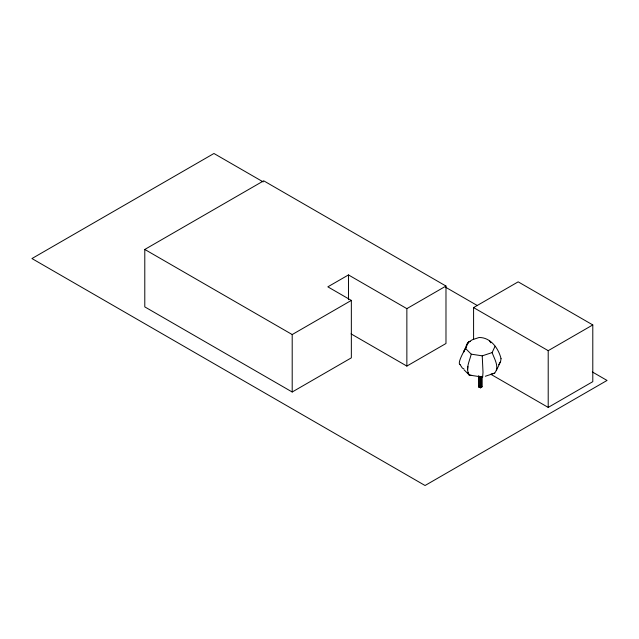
<?xml version="1.0" encoding="UTF-8"?>
<svg xmlns="http://www.w3.org/2000/svg" width="639" height="639" viewBox="0 0 639 639"><rect width="100%" height="100%" fill="white"/><g stroke="black" fill="none" stroke-linecap="round" stroke-linejoin="round"><path stroke-width="0.96" d="M495.073 346.226L492.118 352.592L482.229 355.851L483.004 372.194L482.645 377.138L469.266 375.053C465.216 368.599 469.721 360.795 471.223 354.158L465.543 348.455L468.515 342.105L470.296 341.506M467.572 369.789L467.916 366.49M485.344 376.243L494.658 373.152C499.786 366.954 494.266 358.846 492.134 352.56M496.503 370.261L500.585 361.546L501.032 358.695M463.922 351.929L466.71 344.605L468.515 342.097L466.71 344.605M479.01 386.268L478.675 386.97L480.528 387.793L481.958 386.723L481.958 376.315M468.531 342.089L472.373 339.732L479.026 337.52C490.536 337.2 498.676 348.551 501.032 358.687M498.732 364.653L500.585 361.546M463.794 351.146C471.606 338.806 455.775 362.824 460.056 364.581M479.306 387.601L479.306 376.275M445.982 286.048L406.859 308.645L348.471 274.93L327.839 286.839L351.346 300.41L351.346 357.848L292.199 392.003L144.789 306.888L144.789 249.45L263.691 180.805L445.982 286.048L445.982 343.494L406.859 366.083L351.043 333.862M144.789 249.45L292.199 334.556L351.346 300.41M473.587 339.445L473.587 307.591L518.173 281.847L592.792 324.931L592.792 381.667L548.206 407.41L490.744 374.238M473.587 307.591L548.206 350.667L592.792 324.931M491.599 373.903L494.658 373.152M478.699 386.97L478.683 375.644M489.346 340.523L490.8 342.8M482.301 355.851L471.286 354.174M464.05 369.805L469.266 375.053L471.63 375.397M482.645 377.138L481.95 376.611M463.898 368.847L462.364 368.12L460.056 364.581M263.188 181.915L213.945 153.488L31.95 258.555L425.055 485.512L607.05 380.445L592.361 371.962M445.487 287.167L477.453 305.618M481.327 386.092L481.958 386.723M467.844 372.409L469.266 375.053M548.206 350.667L548.206 407.41M406.859 308.645L406.859 366.083M348.471 274.93L348.471 299.691M292.199 334.556L292.199 392.003M480.528 376.467L480.528 387.793L480.528 376.467M481.63 377.018L481.63 387.426L481.622 377.026"/></g></svg>
